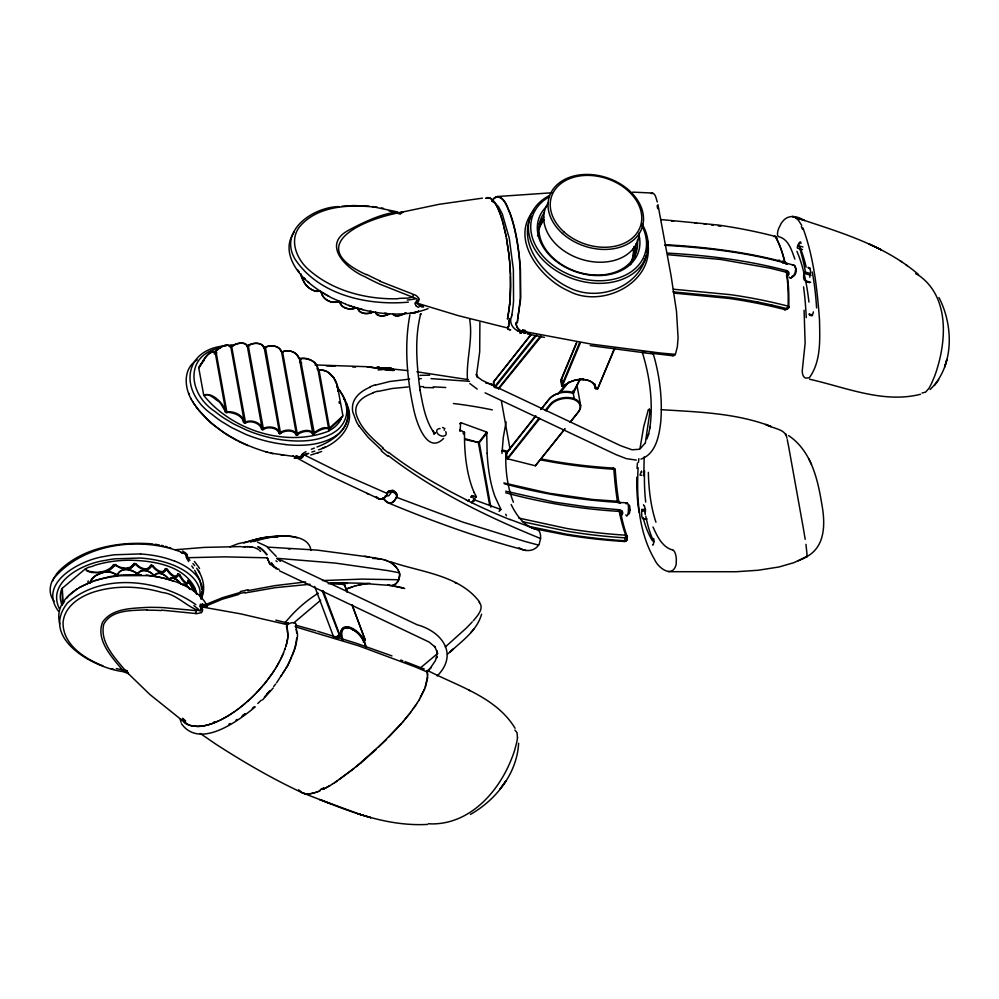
<?xml version="1.0" encoding="UTF-8"?>
<svg xmlns="http://www.w3.org/2000/svg" width="999" height="999" viewBox="0 0 999 999"><rect width="100%" height="100%" fill="white"/><g stroke="black" fill="none" stroke-linecap="round" stroke-linejoin="round"><path stroke-width="1.5" d="M573.064 398.339L574.263 399.263L572.739 399.138A16.009 10.052 -10.2 0 0 550.349 405.319L545.904 410.901M641.733 472.44L641.545 471.316M487.137 453.221L486.7 432.08L478.434 442.832L489.635 505.057M486.65 432.055L460.714 422.614L460.139 430.045L464.473 432.38L464.535 440.059A139.311 63.112 -76 0 0 473.976 492.182M568.693 382.005L560.164 392.932A16.608 10.427 -10.2 0 1 571.328 392.882A16.708 10.49 -10.2 0 1 573.326 393.506L579.57 380.444M244.655 423.077A1.286 0.937 15.9 0 0 245.604 423.039L231.693 346.653L231.019 347.24M195.292 592.419C196.553 590.322 194.78 592.707 196.353 592.357M348.014 413.911C347.989 422.877 342.982 431.431 335.389 436.113A76.249 51.436 32.1 0 1 332.205 438.037C317.907 445.529 301.124 446.191 285.364 444.617M337.724 420.666L342.832 415.996L337.487 421.865M297.415 637.15L297.54 633.716M501.973 453.434L503.296 437.462L506.093 421.853M647.015 249.101L646.79 252.11M644.168 456.905L643.818 475.911M262.462 429.782L263.511 429.645L248.264 345.654M638.099 467.669C636.488 498.851 638.536 532.08 654.645 559.627C657.916 567.482 671.753 578.446 675.936 565.309A5.869 2.235 84.1 0 0 676.198 564.323L676.323 558.653A8.429 3.084 84.4 0 0 672.677 549.987M282.792 351.748L282.792 351.748A9.978 7.28 13.6 0 1 298.514 357.979M201.81 591.708L201.286 595.741M279.995 432.555A10.152 6.231 -11.6 0 1 290.01 430.182A10.152 6.231 -11.6 0 1 296.403 434.365L296.528 435.364M517.47 737.474L517.045 732.667L514.897 730.032M645.129 512.962L645.217 514.585M188.611 581.218L186.526 583.478M287.974 635.876L286.963 625.424M287.949 636.276L286.888 625.299A5.107 2.522 52.5 0 1 286.75 624.575L240.684 613.861L201.598 606.893A3.034 1.898 -10.7 0 1 200.125 606.256A4.708 1.449 64.5 0 1 200.075 605.119L200.624 604.12M427.522 676.847L424.737 688.885L419.605 698.85M638.498 462.35L638.823 458.691M645.654 509.59L641.708 509.403L641.683 511.451A6.606 1.786 -86.8 0 0 642.944 518.668M509.84 303.771L510.464 275.874M510.002 303.796L510.814 285.989L510.114 268.943M200.2 596.865L199.937 590.384A73.064 39.898 -16.4 0 0 199.238 587.762C195.167 576.398 184.066 569.555 173.426 565.172A112.85 61.613 -16.4 0 0 140.072 558.029L114.96 558.816A74.538 40.697 -16.4 0 0 105.007 560.439C83.367 563.336 46.179 581.83 59.378 608.641M287.824 636.625L287.824 637.487M537.037 529.52A8.429 4.62 -84.8 0 1 540.559 538.536L539.21 544.143A5.869 3.297 -85.1 0 1 538.598 545.092C534.253 551.56 525.024 552.085 519.018 547.727M645.279 443.356L648.963 418.206A8.429 1.249 -80 0 0 649.412 409.215M337.949 391.146L337.712 387.512M337.862 390.809L337.437 385.664M247.989 345.691A10.14 6.331 -11.5 0 1 264.211 347.565L265.447 347.54L280.457 432.829L278.971 433.241L279.62 433.778M399.762 576.198L399.787 574.038M517.282 322.864L517.744 320.317M287.737 637.424L287.662 638.661M649.862 428.109C653.346 402.722 649.874 376.673 642.295 352.322M338.137 301.623L339.161 301.548A1.311 0.924 16.6 0 0 338.099 301.573C331.506 304.433 322.078 298.726 321.391 292.607A1.449 1.036 37.1 0 0 320.979 291.883M639.86 449.35L643.656 426.923L648.089 410.577A5.857 0.862 -79.1 0 1 648.401 409.827M517.095 322.49L520.554 299.937L520.467 269.905A154.695 52.51 -83.3 0 0 510.177 213.361M287.4 640.234L287.575 638.611M287.512 639.01L287.088 641.808M620.079 511.8L620.991 513.498A1.736 1.211 66.4 0 1 620.966 514.21L622.19 519.605A142.07 36.326 -87.9 0 0 627.31 537.012L626.798 539.885A145.842 37.288 -87.9 0 1 626.086 537.924M624.275 540.734A147.365 38.174 -87.7 0 0 624.55 541.483L625.786 535.277A140.634 36.439 -87.7 0 1 619.23 511.376L619.155 509.752L586.351 506.818L554.495 502.122L505.719 491.183M287.237 640.584L287 642.207M399.55 576.61L399.35 577.509M511.813 314.835L512.237 312.512A42.183 14.261 -83.4 0 0 513.561 300.512L513.374 269.48L509.278 238.324L502.31 214.011L498.376 206.531L494.068 202.422M635.389 254.258L635.888 243.881M625.274 540.921L625.287 540.846A2.01 1.036 13.6 0 0 626.76 540.397M341.134 631.705L341.046 632.205A16.871 8.866 49.9 0 0 341.034 635.302L337.987 637.911M409.927 314.747C403.946 346.154 407.03 378.758 413.811 409.777C416.158 421.278 426.885 455.494 443.593 438.449M648.376 435.04L650.124 426.885M203.846 395.342C208.079 392.545 213.649 398.077 217.282 400.599C221.478 401.91 224.126 411.825 225.649 410.539C222.665 402.984 212.325 391.795 203.709 395.217L198.801 368.144C202.747 362.137 207.105 351.885 214.91 351.598A9.89 2.835 -45.4 0 1 215.172 352.16L215.896 351.161L226.898 412.212C232.193 412.487 241.958 414.722 243.544 422.09A1.311 0.962 15.9 0 0 244.368 422.977M89.823 582.954L91.833 579.133L95.879 575.412M507.38 318.993L507.742 318.194M517.794 319.018L520.467 297.427L520.217 269.98A154.42 52.373 -83.3 0 0 509.952 213.536C507.23 207.867 504.27 195.567 495.741 197.153M286.913 642.17L286.725 643.381M508.004 317.045L507.829 317.819M646.291 255.282C638.861 288.162 596.903 302.372 568.431 287.325C544.005 275.474 517.832 244.693 530.894 216.371M507.467 318.619L507.829 317.07M511.401 316.758C508.429 323.826 514.697 331.73 522.09 331.518M87.9 582.017L88.199 580.869M90.06 582.929C92.632 571.378 110.165 574.188 113.237 565.172A1.611 1.299 10.6 0 1 114.323 564.522M286.526 644.155L286.638 643.344M286.538 643.731L286.426 644.542M163.337 571.416L166.096 568.556M286.338 644.517L285.876 646.478M117.158 574.6A1.611 1.274 9.5 0 1 115.772 574.263L115.584 574.075M286.126 645.292L285.901 646.066M507.217 327.884L458.291 315.647L417.132 303.159L418.494 304.782M294.33 649.637L294.655 648.601M399.375 577.996L398.751 579.782M481.58 614.21C477.023 630.556 462.2 640.883 450.299 651.748L453.509 648.963L447.49 654.183M336.613 422.627L330.107 428.496L329.408 427.734L319.018 370.005L319.655 369.942A9.416 7.143 46.4 0 1 320.954 369.705M634.477 257.467L634.977 255.869M647.002 438.873L648.651 433.766M285.414 647.614L284.99 649.15M108.903 570.754L115.784 564.835A1.449 1.174 12 0 0 114.96 564.497M668.269 571.69L736.038 571.74L758.241 570.242L779.033 566.97L793.868 562.662L807.229 556.406L805.968 544.318M294.006 650.674L293.294 652.734M201.136 598.888L202.472 592.807L202.11 587.037A76.249 41.483 -16.3 0 0 201.386 584.315C197.203 572.627 185.777 565.596 174.825 561.113M425.399 687.15L427.535 678.583L427.26 672.04A5.869 3.884 -54.9 0 0 426.948 671.078L426.798 670.804M116.084 574.45L116.096 574.4A1.374 1.124 -22.1 0 0 117.807 573.938C122.989 565.734 132.642 571.44 138.399 573.551A1.286 0.912 29.8 0 1 137.8 573.963M285.027 648.763L283.454 652.959M53.022 580.731L53.534 579.345M195.617 591.57L188.998 581.206M341.745 417.095L340.834 419.268M650.511 353.134L673.413 355.831L674.987 355.07A5.869 2.36 85.3 0 0 675.386 354.333L677.347 346.828L678.084 337.899L676.498 311.338L671.066 275.649L657.941 204.608M418.481 297.864C417.357 296.216 413.174 292.595 412.849 296.278C409.34 299.413 401.71 297.49 397.19 298.788C366.446 299.375 334.103 291.221 310.264 271.029C297.552 260.976 288.311 241.084 299.65 226.698C317.158 205.831 348.114 204.57 373.139 206.918M292.919 653.758L292.22 655.544M389.685 585.439A8.429 6.581 -66.8 0 0 398.713 579.757L399.65 574.013A5.869 4.645 -66.3 0 0 399.35 572.814L398.676 571.216M146.516 569.792L151.511 565.034M133.691 563.948L133.903 564.597L135.677 563.985A1.311 0.962 31.7 0 0 133.629 563.911C130.207 570.129 120.767 568.581 115.921 564.959M61.763 589.36L62.175 588.411L62.462 602.859M576.273 343.119L560.764 380.419L562.012 380.906M576.773 342.694L561.238 380.032L562.187 386.276L580.232 343.206M579.57 342.694L561.688 385.689L560.751 380.294L562.087 380.057M614.622 347.964L597.689 388.698L614.647 348.676M283.554 652.959L280.057 660.314M424.587 688.811L420.529 697.24M291.258 657.829L291.583 657.08M282.929 654.457L280.894 658.865M198.876 367.819L199.276 366.97M201.124 598.988C206.206 588.923 203.159 576.848 196.653 568.206M583.266 379.595L583.316 379.508A17.095 10.739 -10.2 0 0 579.82 379.508M290.921 658.591L290.234 660.089M539.185 223.951L543.781 217.02M113.212 565.234C107.842 572.439 94.942 574.113 86.638 570.317C83.641 567.107 92.757 567.045 94.218 565.496C105.794 561.863 117.957 560.252 130.057 560.202C153.721 560.814 184.041 565.247 195.379 588.935M289.885 660.839L289.148 662.312M598.176 388.274L597.527 388.786M63.162 603.821L63.586 602.984M54.171 577.946C83.904 543.356 139.91 536.088 181.031 552.022M117.919 573.926C121.441 567.382 131.668 568.319 136.201 573.451A1.311 0.937 29.5 0 0 137.525 573.975M648.401 409.827L649.425 409.153M420.854 313.649L420.329 314.722L420.741 313.811C414.285 338.736 416.82 365.159 420.055 390.397L419.855 389.185C422.702 403.896 424.962 419.667 433.703 432.255L432.567 430.819L434.24 432.567M288.786 663.049L287.25 665.958M387.587 493.494A4.87 2.96 -12.7 0 0 387.225 494.03C385.851 498.214 380.307 501.398 376.96 497.19M580.182 378.721L573.014 392.482L574.338 398.776M279.32 661.725L280.17 660.302M278.833 662.624L279.42 661.713M930.144 389.485C954.232 366.246 953.67 325.749 938.948 297.54M278.946 662.612L277.859 664.385M800.773 242.208A1.986 0.824 -70.3 0 0 799.375 242.844L797.851 245.554A1.998 0.837 -70.4 0 0 797.402 248.127L802.522 249.575M278.459 663.498L276.336 666.995M286.164 667.894L286.863 666.67M200.1 365.746C203.559 360.452 207.093 351.873 213.973 351.398A9.316 2.522 -45.1 0 1 214.236 351.773L215.147 352.172L225.712 410.889A1.374 0.937 64.4 0 0 226.885 412.162M491.945 201.199L494.243 198.102M531.093 334.603L493.344 382.192L530.644 334.94M494.28 387.113L534.253 336.825M54.908 576.523L55.32 575.811M276.96 666.108L277.46 665.247M64.036 602.147L64.523 601.323M418.643 700.474L419.755 698.913M492.032 201.024L493.256 199.226M275.824 667.844L276.448 666.97M284.752 670.317L283.279 672.689M275.924 667.819L274.762 669.53M418.781 700.549L416.595 703.721M293.207 233.654C281.356 252.31 297.153 274.226 312.35 285.539A77.622 53.197 29.7 0 0 321.004 291.696L331.356 297.714L345.791 304.208M274.875 669.505L273.689 671.203M541.508 459.065L554.07 461.338A425.374 267.12 -10.2 0 0 613.274 468.081A2.01 1.798 39.1 0 1 615.259 470.092A142.058 36.326 -87.9 0 0 617.732 494.68L618.693 501.361L592.245 499.45L548.963 493.219L503.871 482.942M597.652 388.761L595.554 388.499L597.452 388.586M274.338 670.341L272.59 672.851M55.707 575.199L57.455 572.739M54.421 577.26C49.563 583.841 48.314 593.531 53.496 600.299M416.745 703.796L413.311 708.516M281.019 676.161L281.78 675.012M273.264 672.002L269.38 677.397M415.671 705.394L412.175 710.089M272.153 673.626L267.819 679.482M644.805 443.456L640.709 448.214M293.544 233.142L294.255 232.155M539.073 418.106L507.105 458.666L535.377 465.784L564.622 429.071M411.014 711.65L412.325 710.164M934.465 385.527L938.748 379.757M276.586 682.816L287.874 665.384L294.917 648.676A34.94 23.252 -74.2 0 0 296.953 638.124M268.731 678.396L265.422 682.529M428.459 670.766L435.114 661.113L436.988 656.705L436.388 658.179L437.175 650.961L437.35 652.434L434.615 646.291L435.364 647.352L429.208 642.107L279.445 570.791M437.187 675.961C458.741 654.345 442.145 631.58 417.157 624.775L280.819 560.102M411.163 711.725L405.045 719.18M286.75 623.376L288.149 623.388M409.99 713.261L402.634 722.04M612.799 468.681L613.523 467.982L613.886 469.218A140.634 36.439 -87.7 0 0 617.457 501.486L618.181 502.347M267.145 680.469L264.61 683.528M275.624 684.078L273.676 686.538M286.663 623.126L288.236 623.201M459.815 423.838L460.439 423.064M460.327 423.414L460.951 422.639M459.59 430.557L460.127 429.932M460.064 431.318L460.589 430.644M494.867 387.624L536.638 335.189M463.049 433.254L464.123 431.98M540.709 335.764L498.289 388.549L498.951 388.723L497.939 388.399M463.536 434.003L464.547 432.729M498.788 388.711L541.171 336.563M487.112 432.829L479.233 442.719L464.81 438.636M468.206 500.636L468.756 499.962M470.916 497.24C472.539 491.845 480.307 503.096 473.926 492.27M535.464 416.221L506.106 453.071L507.08 453.708M540.796 409.528L548.801 399.488A16.596 10.427 -10.2 0 1 559.19 393.181L558.429 393.306A15.996 10.04 -10.2 0 0 549.238 399.15L541.246 409.19M468.044 501.073L469.105 499.737M471.241 497.065L472.302 495.729M535.901 415.884L506.368 453.534M471.54 502.584L472.19 501.56M473.214 500.274L476.098 496.915M558.041 394.018L566.046 383.978M471.715 502.659L472.34 501.873M472.952 501.098L474.2 499.537L472.003 495.879M545.292 410.302L549.737 404.72A16.608 10.427 -10.2 0 1 572.24 398.114A16.608 10.427 -10.2 0 1 578.483 411.9L570.441 422.003M473.638 501.61L474.887 500.037L500.849 509.502M507.105 458.366L507.629 458.928L539.685 418.706M499.075 511.351L500.574 509.465M569.992 422.34L578.046 412.225A16.009 10.052 -10.2 0 0 574.05 399.588L574.088 399.55M499.9 510.539L500.874 509.315L494.905 496.391A148.564 67.308 -76 0 1 487.15 453.209M565.072 428.746L535.377 465.784M284.69 623.014L291.808 614.947A148.376 102.023 -75.9 0 1 315.672 594.88L318.294 593.219M66.858 598.014L68.244 596.378M312.949 434.24L299.338 358.266C304.046 358.316 316.97 359.053 317.832 368.631L328.659 428.858L337.187 421.091M264.735 683.478L262.974 685.489M57.942 572.115C81.93 547.352 119.743 541.171 152.835 543.956M564.098 386.413L564.26 386.301A17.27 10.839 -10.2 0 1 582.517 379.445A17.27 10.839 -10.2 0 1 595.766 387.437M263.923 684.465L261.313 687.412M273.177 688.036L262.5 699.974M403.983 720.691L388.948 736.9M262.275 686.413L260.477 688.361M470.704 632.729L473.726 629.258M269.58 690.958L266.92 693.93M269.78 691.171L264.41 697.015M401.573 723.501L378.671 746.94M493.593 198.776L497.277 196.541L552.172 192.757M147.49 569.867L152.535 565.696L151.786 565.122M260.602 688.311L258.791 690.234M259.765 689.248L256.918 692.232M473.276 620.791C477.172 616.221 484.253 608.678 479.595 602.772M365.097 640.696C362.038 640.446 367.882 638.498 363.261 642.032M472.202 621.952L467.732 626.648A111.838 60.852 -63.7 0 1 465.921 628.446L445.279 646.99M305.944 451.623L303.309 453.246A4.708 2.11 -27.6 0 0 302.21 454.308A3.034 1.923 37.9 0 1 303.908 454.732L307.043 453.396M258.067 691.096L255.894 693.306M434.165 433.978L435.414 432.679M254.857 694.355L256.019 693.244M68.993 595.566L76.798 589.11M532.754 211.763C509.94 240.135 541.608 279.37 568.806 291.059C603.059 309.49 657.454 281.169 647.065 239.211M253.821 695.391L254.995 694.305M386.538 739.535L356.119 766.733M252.784 696.428L253.958 695.341M330.107 428.496L329.096 429.258M251.723 697.439L252.909 696.365M261.288 700.162L257.742 703.533M215.871 351.049L215.297 351.511M216.034 350.874C219.58 347.115 227.248 342.42 230.881 347.202L244.268 421.59L245.342 422.365M250.674 698.438L251.86 697.377M216.059 351.049C219.455 348.039 227.335 341.895 230.881 347.202M249.613 699.425L250.811 698.376M641.408 471.291L639.972 475.137L641.907 475.224M363.673 640.434L362.974 638.161M340.771 635.564L339.348 635.264L340.971 634.74A17.27 9.078 49.9 0 1 348.027 626.86A17.27 9.078 49.9 0 1 363.024 638.161M376.248 749.412L361.163 762.712M249.75 699.362L246.416 702.297M155.207 575.936L155.17 575.636A9.603 5.894 43.9 0 1 168.556 578.858M247.627 701.286L248.689 700.336M533.466 211.089L534.203 210.439M394.255 370.304L393.893 370.429M393.594 501.66L392.607 502.422A34.94 11.838 -82.7 0 1 388.574 502.934L385.626 500.961M246.553 702.235L243.182 705.032M150.899 566.096L151.898 566.146M252.31 708.328L254.133 706.768M494.305 198.114L495.704 197.04M245.479 703.159L242.095 705.918M85.352 568.856L62.3 588.249L63.037 602.934M107.392 571.128L113.699 565.846A1.374 1.149 -24.3 0 1 115.372 565.334M129.932 567.956L133.966 564.535L131.181 567.669L126.336 568.881L120.442 568.044L115.534 565.422M129.146 569.517L135.14 564.423M161.838 573.576L167.07 569.33L166.284 568.618M173.801 578.396L178.596 573.826M174.35 578.821L179.508 574.737L178.784 573.926M186.788 584.153L189.573 582.142M530.407 334.166L529.632 334.24M293.831 622.852L320.729 600.174M335.164 637.724L339.61 634.49L323.189 590.759M336.326 637.849L339.385 635.277L322.377 590.996M347.839 628.284L348.639 627.085A17.095 8.979 49.9 0 0 346.241 626.76M352.61 630.244L353.534 629.745L351.885 629.083M437.849 653.296L420.754 667.657L405.032 661.613M255.282 706.855C238.786 720.479 200.012 749.737 181.443 723.688M361.151 762.761L339.198 779.557M313.324 434.203C316.933 431.63 324.6 426.935 328.659 428.858M240.996 706.793L242.233 705.856M296.578 434.528L297.34 434.265L282.592 351.973L281.518 351.536A10.152 6.918 -1.3 0 0 275 346.278A10.152 6.918 -1.3 0 0 264.947 347.552M353.821 768.768L334.503 782.716M427.722 670.429L431.106 667.782M239.91 707.654L241.146 706.73M238.811 708.491L240.047 707.579M214.186 351.898L214.835 351.76M237.7 709.327L238.948 708.428M201.373 612.599L196.978 613.648L161.788 610.139M236.588 710.139L237.849 709.253M245.08 713.673L242.794 715.321M245.23 713.91L241.808 716.37M235.477 710.938L236.738 710.077M807.229 556.406C825.898 545.866 825.199 522.39 821.802 504.058C817.681 478.833 811.101 450.749 788.561 435.564M234.365 711.725L235.627 710.876M197.215 359.84C180.981 369.692 184.803 392.407 195.13 405.169C212.525 429.108 239.785 444.38 267.819 452.372M233.242 712.499L234.515 711.65M232.118 713.249L233.391 712.424M96.316 575.424L101.299 572.877L106.556 571.74L111.463 572.152L115.397 573.988L108.379 571.665L97.977 572.789L91.433 572.477L87.275 571.153L85.402 569.03M231.568 713.623L232.28 713.174M336.988 781.243L332.192 784.178M231.006 713.985L231.718 713.548M230.444 714.347L231.156 713.91M230.594 714.273L229.308 715.059M230.032 714.635L228.746 715.409M651.273 193.494C655.569 191.958 656.143 199.226 657.28 201.96M235.989 720.154L237.163 719.43M228.908 715.334L227.622 716.096M375.149 368.281L377.197 367.62M323.264 789.198L332.33 784.24M228.334 715.684L227.048 716.433M231.718 346.728L231.081 346.965M418.818 311.251L414.423 313.174L411.039 313.199M375.1 368.419L377.16 367.782M558.429 393.306L560.789 391.92A17.258 10.839 -10.2 0 1 571.54 392.045L573.339 392.52M393.781 370.267L392.794 370.492M226.486 716.77L227.21 716.358M485.714 198.239C489.672 195.829 493.381 200.362 495.304 203.371M225.911 717.095L226.636 716.695M330.057 785.626L323.401 789.272M265.147 347.739L264.273 347.727M786.076 264.198A1.973 1.411 47.7 0 1 784.989 262.387C748.164 252.26 705.843 246.903 666.196 244.767M79.246 587.549L93.094 581.056M225.349 717.419L226.074 717.02M418.494 311.201L416.97 312M224.775 717.744L225.499 717.344M224.201 718.056L224.937 717.669M400.512 213.249A11.963 8.267 13.2 0 1 400.849 212.912C387.912 210.202 362.025 222.964 348.102 230.507C321.129 245.279 347.39 269.605 365.122 276.835A172.74 124.625 22.6 0 0 380.057 284.265L416.783 298.813A1.748 1.548 -13.2 0 1 416.608 300.786A3.034 1.636 35.9 0 1 418.344 301.298A3.334 2.785 40.4 0 0 418.831 299.113M470.417 814.41C495.991 799.974 517.057 773.351 518.618 743.281M223.639 718.368L224.363 717.981M223.064 718.681L223.788 718.293M802.946 558.678L807.055 556.48L798.426 560.826M673.401 289.211L730.681 294.693A430.681 270.454 -10.2 0 1 788.111 306.181A1.986 0.949 -73.9 0 1 786.912 308.703L785.139 309.665A425.374 267.12 -10.2 0 0 728.658 298.376L673.801 293.082M787.062 308.179L786.95 308.241A2.01 1.648 58.4 0 1 785.127 309.678A1.986 0.949 -73.9 0 1 784.178 308.853M787.724 307.829L788.735 307.305A145.842 70.567 -73.7 0 0 788.049 281.918L786.75 272.34L770.092 268.169L720.903 259.478L667.994 254.72M328.746 431.106C286.189 447.752 232.28 430.619 203.771 395.467M223.227 718.606L220.754 719.867M228.883 724.15L230.082 723.526M206.893 605.644L222.327 599.2L238.649 594.467M222.078 719.205L219.605 720.441M486.201 198.264L490.459 198.302L494.892 202.747M809.265 314.086A1.998 1.061 -78.7 0 0 810.401 315.334L812.249 314.423A1.986 1.049 -78.8 0 0 813.311 311.863M618.618 501.286L618.656 501.273A8.729 2.235 -87.9 0 0 618.044 502.772M229.995 346.84L230.769 346.978M507.542 458.991L506.131 452.997L507.28 452.884M219.768 720.354L216.121 722.015M370.379 387.038C363.349 390.035 356.268 394.642 353.484 402.11A34.478 21.116 41.2 0 0 352.759 411.938L356.493 421.853A42.745 26.149 41.1 0 0 358.766 425.724M218.606 720.903L213.798 722.951M230.02 546.828L238.212 543.643L247.165 541.795M416.67 312.138L411.101 313.162M338.611 301.423C331.88 304.208 323.264 299.762 321.428 292.757M263.149 428.983L261.513 429.033A9.953 7.043 13.5 0 0 255.145 422.752A9.953 7.043 13.5 0 0 245.417 422.852M318.956 791.158L320.179 790.771M214.111 353.883L216.783 352.772M434.49 433.329L433.554 433.716L435.352 433.054M316.995 447.015C333.104 441.071 351.511 428.084 347.739 408.441A47.353 31.943 32.3 0 0 342.807 395.442L342.045 394.155A54.408 36.763 32.2 0 0 338.611 389.123M530.032 334.003L529.358 334.053M317.894 791.595L319.106 791.233M311.351 449.263L314.36 448.076M243.931 543.031L250.936 540.496M215.135 722.414L213.212 723.176M373.376 392.844C366.895 395.204 359.977 398.638 356.918 405.207A26.985 16.009 43.3 0 0 356.019 413.461C360.015 428.109 372.39 438.436 383.316 448.089M347.09 588.711L354.258 586.276M347.227 588.736L351.898 587.025M428.047 308.616C414.835 313.873 400.287 314.722 386.226 313.624A115.884 79.695 29.8 0 1 345.766 304.345M318.044 791.658L315.759 792.357M313.037 433.441C316.958 430.856 324.051 425.312 328.634 428.696M318.544 449.825C337.1 444.418 356.193 426.011 347.277 405.282M213.386 723.089L212.05 723.601M212.812 723.301L211.476 723.8M316.97 792.057L314.71 792.694M211.651 723.713L210.314 724.188M640.946 459.115C656.268 453.733 659.265 435.052 660.839 421.004C662.524 397.952 659.527 374.613 652.871 352.51M375.512 385.102L389.76 381.493L409.665 379.108M94.705 580.494L109.578 576.673A74.538 42.133 -15.1 0 1 119.58 575.249L122.065 575.024M211.064 723.913L209.728 724.362M314.797 451.123L311.825 452.035M343.169 584.865L344.468 584.328L330.681 583.266M920.504 394.268C883.291 403.746 845.541 387.287 809.602 379.233M209.141 724.55L209.902 724.287M208.566 724.712L209.328 724.462M220.354 347.902C184.565 354.42 187.537 393.906 215.185 411.638A74.538 50.4 32 0 0 223.389 417.732L233.267 423.738L247.09 430.332A112.85 76.311 32 0 0 285.926 440.297C301.236 441.933 317.545 441.183 331.443 433.928A73.064 49.413 32 0 0 334.49 432.08C343.181 426.71 348.514 416.108 346.278 405.931A44.331 29.97 32 0 0 341.621 393.768L340.921 392.57A51.324 34.715 32 0 0 336.763 386.675M354.121 586.251L356.418 585.651M314.86 792.756L311.601 793.456M207.979 724.874L208.741 724.637M246.678 345.604L247.215 346.054L246.678 345.604A9.965 5.445 -22.4 0 0 231.693 346.353M226.898 412.212C233.217 410.189 244.83 416.183 243.544 422.09M377.659 391.496L392.395 388.474L408.216 386.963M639.185 449.275L632.08 449.8L620.754 445.766L482.155 380.332L476.96 376.486L477.759 377.56L476.348 374.213L476.473 375.449L479.707 351.81L479.895 322.415M207.405 725.037L208.167 724.799M240.085 592.507L222.552 597.664L208.267 603.483A42.745 18.956 -22.2 0 0 205.507 604.807M356.281 585.626L363.049 584.153M206.818 725.187L207.58 724.949M282.48 352.048L281.805 351.96M482.392 198.152L439.098 204.308L400.137 212.525C362.525 219.343 303.159 245.854 366.383 274.7M313.811 793.056L310.589 793.631M629.932 509.989L628.483 510.014M206.244 725.324L207.005 725.099M400.137 212.525L403.034 212.063M205.657 725.461L206.418 725.249M358.466 585.064L365.284 583.791M247.802 590.684L274.75 585.664L305.632 581.93M244.905 593.006L275.15 587.674L310.052 584.278M205.844 725.374L204.495 725.711M368.044 366.858L389.573 370.329M205.257 725.511L203.921 725.823M378.184 369.955L382.692 369.593M203.346 725.923L204.108 725.736M202.76 726.023L203.534 725.836M368.281 367.045L370.879 367.22M154.208 575.923L153.559 575.374L155.22 575.649M202.697 605.769L201.598 606.893M202.185 726.111L202.959 725.936M226.436 345.716C183.429 348.401 178.134 391.021 212.537 414.785A77.622 52.647 32.3 0 0 221.054 421.166L231.281 427.41L245.504 434.253A115.884 78.322 32.2 0 0 285.327 444.455M241.895 546.99L246.129 546.565M339.023 206.606C313.436 206.93 278.359 230.507 294.93 258.978C318.669 295.142 367.794 305.856 408.354 302.148M215.322 353.396L216.533 353.221M318.319 291.321C314.772 292.12 306.643 287.575 304.208 282.505M201.611 726.186L202.385 726.023M365.147 583.766L367.545 583.491M309.603 793.755L310.739 793.693M248.214 345.504A9.59 6.006 -12 0 1 263.524 347.202L264.198 347.64M250.899 547.14L252.11 547.002M201.036 726.248L201.81 726.098M393.294 370.367L392.644 370.417A25.375 7.53 16.8 0 1 389.398 370.179M229.995 346.066L233.354 345.704M175.487 549.737L204.171 547.402L240.834 546.565M200.474 726.31L201.236 726.173M228.709 345.429L231.019 345.192M252.248 546.803L249.388 546.815M341.92 206.256L353.758 205.557L369.006 206.219M367.407 583.466L369.667 583.254M199.9 726.36L200.662 726.223M244.181 546.928L248.214 546.565M318.506 291.333C309.727 291.496 303.246 283.254 301.261 275.399M309.74 793.83L307.667 793.868M199.325 726.41L200.087 726.285M322.415 580.581L361.925 579.108L398.613 579.745M123.314 574.912L141.359 574.812M198.751 726.435L199.525 726.323M320.404 369.78L322.09 369.805M188.661 561.613L187.088 558.953A4.708 1.261 61 0 1 186.413 557.43A3.034 1.449 -20.1 0 0 187.775 557.704L224.65 556.855L266.583 557.804M198.951 726.348L197.615 726.473M427.56 824.412C390.072 826.548 353.896 813.436 319.717 799.512L360.776 814.672M308.766 793.905L306.718 793.843M296.74 435.377L297.889 435.002L297.352 434.315M418.718 378.696L421.341 378.633M497.527 196.528C505.157 197.814 507.38 207.405 510.202 213.311M320.966 369.767L327.547 371.815L333.903 378.034M198.389 726.373L197.053 726.473M328.209 583.691L347.477 583.379M315.035 364.935L369.205 366.783M147.078 609.765C132.467 610.751 111.726 609.128 103.746 624.238C99.575 642.32 114.885 657.779 125.362 670.604M421.665 306.343L419.43 306.243M419.655 386.625L423.539 386.625M372.664 558.429L374.35 558.466M247.327 546.753L250.274 546.715M431.044 378.621L469.518 381.331M197.253 726.385L191.221 725.749A35.202 23.901 -72.1 0 1 185.327 723.313M326.361 365.896L335.065 366.133M374.213 558.429L375.886 558.516M433.166 386.838L445.779 387.512M293.506 456.406L271.116 453.171M267.794 547.115L317.17 550.112L369.43 557.067M196.691 726.373L191.433 725.661A34.953 23.589 -74.6 0 1 185.652 723.051M378.921 367.607L407.654 370.604M288.149 548.851L290.16 548.938M493.756 381.468L494.43 387.2M632.717 192.133L652.747 193.057M636.263 460.064L626.361 458.666L615.983 454.62L485.077 392.819M641.72 510.976L645.666 511.163M645.466 519.443L643.144 518.706L647.065 518.881M365.946 583.653L389.548 585.389A8.429 6.581 -66.8 0 0 398.576 579.732M140.584 553.908L114.685 554.77A77.622 42.47 -16.7 0 0 104.333 556.468C81.069 559.79 36.901 582.717 58.579 611.301M379.133 367.782L388.549 368.768M627.21 502.847C585.726 501.011 544.467 494.605 504.383 483.766M181.319 552.634L184.665 553.209M276.96 558.304L335.364 563.086L387.774 570.604A769.03 365.746 -20.6 0 1 399.35 572.814M661.326 409.69C696.403 411.888 732.242 412.887 765.771 424.5C771.303 428.059 783.378 428.871 785.763 435.052M618.693 502.372L620.142 502.497M423.339 305.806L421.928 305.682M352.622 366.945L355.557 367.12M247.277 345.479L249.675 345.642M375.749 558.491L377.41 558.628M660.863 219.543L718.144 225.037A430.681 270.454 -10.2 0 1 775.574 236.513A1.948 1.511 -25.2 0 1 776.36 238.599A145.704 70.492 -73.7 0 1 784.964 262.387M667.969 253.147C707.916 255.357 747.839 260.339 786.575 270.604A1.973 0.949 -73.9 0 0 786.4 272.14A147.365 70.892 -73.9 0 1 788.099 306.144M672.964 291.87L729.957 297.34A428.259 268.931 -10.2 0 1 786.912 308.716M384.503 313.199L386.95 313.374M671.678 221.079L673.613 221.216M664.61 245.279C705.818 247.677 747.202 252.36 787.025 263.536M299.6 456.955L295.654 456.068M146.678 575.599L120.567 575.699A77.622 43.781 -14.7 0 0 110.14 577.172C87.75 580.369 52.26 596.091 59.815 624.025M784.939 262.25L785.064 262.25A8.729 4.221 -73.7 0 0 784.715 262.4M305.819 793.768L306.868 793.905M279.795 433.803L280.919 433.554L280.482 432.929M389.335 370.304L371.703 367.232M510.639 329.907L507.829 329.171M694.667 222.989L696.565 223.189M383.541 367.944L388.524 368.581M377.272 558.591L381.843 559.253M653.109 353.946L590.247 345.592M704.083 224.038L705.956 224.263M281.181 454.995L283.654 455.294M510.027 329.845L508.004 328.996M416.895 371.79L468.194 379.645M372.09 206.556L397.177 211.863A3.034 1.523 77 0 0 398.838 212.824M922.052 392.982L925.611 392.132L928.995 388.236A34.977 21.978 -59.5 0 0 932.005 382.38L934.577 376.286A78.322 49.213 -59.5 0 0 937.599 367.145C946.503 337.187 947.989 297.764 920.628 276.698A76.224 47.89 -59.5 0 0 916.158 273.963L915.696 273.751M711.538 224.975L713.386 225.225M643.006 352.085L645.504 352.447M378.921 558.778L380.407 558.99M322.178 369.842C330.419 371.378 336.401 379.445 337.674 387.35L342.882 415.572M517.32 330.744L522.002 331.556M375.187 206.955L377.247 207.268M155.045 544.255L159.328 544.954M305.969 793.83L304.046 793.431M279.121 569.368L275.662 568.531M489.96 384.315L492.32 384.727M300.437 457.43L296.516 456.043M358.092 308.716L357.754 308.504A10.14 6.481 -9.2 0 0 373.401 311.825A9.603 6.169 -9 0 1 358.416 309.215M364.71 556.256L380.269 558.965M392.682 585.926L403.633 588.099L395.067 586.188M181.231 552.622L184.241 553.458M185.702 723.226L149.9 694.517L126.536 671.89A3.034 2.21 -43.6 0 0 124.013 671.74C94.643 668.431 39.173 638.598 67.433 603.021C102.385 572.09 159.852 579.258 195.829 604.62M492.982 202.085L493.856 202.335M381.381 207.967L383.454 208.366M540.621 459.902L554.92 462.512A424.275 266.433 -10.2 0 0 613.886 469.23A2.048 0.624 -16.6 0 1 615.197 469.63M672.677 550.012C662.2 547.265 657.105 536.051 653.021 527.01M527.422 333.928L544.43 337.375M485.689 382.954L494.33 384.702M519.617 330.644L591.583 344.143L659.74 352.947A769.03 554.832 22.6 0 0 675.386 354.32M371.116 367.27L371.865 367.445M381.705 559.228L383.291 559.577M535.464 528.933L564.323 534.64A430.681 270.454 -10.2 0 0 624.537 541.495A1.948 1.561 -26.3 0 0 626.76 539.885M161.401 545.379L163.424 545.841M305.082 793.693L303.184 793.156C272.977 779.183 244.143 762.412 216.196 744.38L200.287 733.503M273.064 453.671L265.996 451.898M531.918 528.109L533.691 528.521M277.385 568.693L274.176 567.245L269.093 562.974M643.768 505.531L643.456 504.82M424.15 669.043L420.641 667.644M528.096 526.211L565.596 533.978A428.259 268.931 -10.2 0 0 625.299 540.771M275.849 620.142L288.686 623.314M495.904 387.887L496.853 388.124M464.597 439.46L479.27 442.682L490.871 507.217M501.773 450.824L507.055 452.147M522.315 521.665L566.62 531.143A425.374 267.12 -10.2 0 0 625.836 537.887A2.01 0.899 13.9 0 0 627.26 537M502.759 450.112L508.004 451.423M505.644 492.794C542.757 502.797 580.856 509.128 619.23 511.376A1.523 1.486 75.5 0 1 620.092 511.788M518.918 518.106L566.783 528.471A424.275 266.433 -10.2 0 0 625.761 535.189A2.048 1.648 -19.9 0 1 627.297 537M264.073 347.727L263.699 347.54A112.887 76.336 32 0 1 265.384 347.764M111.139 668.681L113.886 669.417M525.037 333.204L520.217 331.231A9.141 6.981 -62.3 0 1 519.58 330.694L519.48 330.557M525.973 550.461C478.771 538.174 432.842 521.441 387.849 502.709M383.154 559.552L384.727 559.964M811.076 275.337L804.133 273.401A1.973 0.912 -74 0 0 804.257 271.815L809.465 273.264M525.174 333.391L519.63 330.694M390.646 561.763C420.329 572.19 458.891 574.737 479.408 601.76M296.154 625.312L316.171 630.856M802.946 246.978L797.851 245.554M810.676 282.28L805.469 280.819A1.973 0.949 -75.2 0 1 806.018 281.656L809.502 282.63M812.674 315.06L809.252 314.098M799.362 242.832L801.061 243.306M809.752 267.844L808.016 267.357A1.973 0.924 -73.6 0 0 808.566 268.032L810.301 268.531M810.401 315.347L812.1 315.834M165.397 546.341L167.308 546.878M387.575 584.777L389.685 585.414M317.719 631.318L357.018 643.506L391.933 655.893M257.492 542.157L266.471 546.266L276.273 556.406M262.2 429.707L261.526 429.095M384.59 559.939L387.562 560.963M314.373 433.666L300.424 359.066C306.268 356.231 316.296 361.263 317.744 368.544M401.698 587.512L404.657 588.511M918.518 274.55C882.754 243.731 836.163 231.244 792.394 216.446L804.432 220.492C796.54 215.509 787.462 214.298 781.93 222.39A5.857 2.048 -66.5 0 0 781.23 223.314L778.646 228.596A8.429 3.084 -66.5 0 0 778.77 236.713C788.686 239.123 791.757 250.749 794.892 259.141M169.168 547.464L170.979 548.089M413.511 294.405L379.945 281.268M376.211 496.815C379.395 501.535 385.626 498.738 386.988 494.13A5.107 3.084 -13.2 0 1 387.387 493.556L341.383 473.351L303.908 454.732M388.461 502.734L387.4 502.272M400.749 660.052L402.897 660.826M385.152 496.103L388.748 495.779L391.895 491.808A5.057 1.224 -77.2 0 1 393.381 490.834A4.97 4.72 -75.6 0 0 390.197 490.996A5.145 4.883 -78.8 0 1 393.506 490.571M442.569 427.422L444.967 428.721M386.014 560.402L388.936 561.575M204.907 606.093L206.231 606.73M379.233 499.001L326.885 474.363L293.069 455.856M331.855 804.282L302.335 792.806M102.872 665.809C84.778 658.728 62.662 644.655 63.062 622.627C64.311 606.393 80.032 596.341 94.193 591.895C116.159 585.052 140.097 586.076 162.038 592.457C176.848 593.806 187.425 607.829 200.424 611.013A1.748 1.374 65 0 0 200.861 609.078A3.034 1.174 -16.2 0 0 202.298 609.278M509.89 519.405L537.025 529.557C524.537 526.835 516.408 515.384 511.163 504.532M396.628 497.352L462.537 522.002L524.4 541.283A769.03 486.638 38.5 0 0 538.598 545.092M540.596 538.548C486.95 516.708 434.228 491.008 388.174 455.532M474.825 500.024L474.213 499.575M247.902 445.666L238.286 441.221M202.497 604.258L203.646 604.882M338.112 300.999L341.621 302.535M366.745 493.381L369.018 494.393M181.269 584.028C191.833 588.723 202.422 595.641 207.392 606.493M455.094 582.604L456.955 583.453M427.859 670.641C458.329 686.375 496.366 697.19 515.072 728.283M530.007 333.716L528.583 333.167L529.994 333.816M281.443 351.823L281.481 351.473M299.538 362L301.735 363.099M465.946 499.6C438.936 486.014 412.512 470.954 388.611 452.36M388.798 561.55L390.272 562.275M301.511 792.382L302.485 792.869M236.925 440.522L226.186 434.353M352.235 629.258L353.159 629.782M123.913 671.64L126.773 673.014L126.161 671.94A3.034 1.523 -28.4 0 1 127.51 672.202L128.421 673.963M468.793 690.122L469.905 690.721M477.185 389.073L469.83 383.516M325.574 294.505L327.797 295.804M795.004 217.282L798.401 220.18L801.722 225.399M390.134 562.237L394.006 564.885M900.399 260.976L901.61 261.726M322.29 292.495L324.463 293.856M300.724 791.87L301.661 792.444M387.15 502.322L385.377 500.724M224.95 433.554L210.702 422.852L198.714 410.464M280.532 560.938L278.221 559.253M416.021 305.282L415.109 304.046A4.708 2.335 -30.5 0 1 415.272 303.009A3.034 2.185 23.3 0 1 417.132 303.159M906.193 264.922L907.379 265.746M391.433 563.024L396.178 567.107M279.995 560.951L279.221 560.377M185.689 722.976L184.066 721.877M277.435 558.99L277.223 558.828A9.141 0.649 36.5 0 0 276.711 558.441M300.874 791.945L299.263 790.584M185.452 722.789L184.303 721.802M299.7 358.816L299.737 358.841A1.324 0.949 17.6 0 0 300.936 358.941M204.645 605.631L206.006 606.98A57.53 25.462 -54.4 0 1 206.381 607.217M381.755 450.262L368.194 437.45L358.816 425.711M259.765 550.611L260.539 551.398M394.268 370.105L393.718 369.78A5.882 1.948 12.6 0 0 391.471 369.168M307.792 281.493L309.028 282.617M300.125 791.345L298.589 789.797M385.464 500.986L384.89 500.224M189.935 560.364L187.775 557.704M304.258 278.022L305.407 279.196M785.876 433.891L786.987 438.211M385.214 500.736L384.64 499.962M394.992 565.909L397.152 568.369M122.577 670.167C112.05 657.217 95.592 640.371 102.522 622.252C112.113 608.066 131.943 608.416 147.24 607.392A172.74 108.479 -10.2 0 1 163.499 607.629L196.578 610.676A3.034 1.111 -82.9 0 0 195.879 613.536M192.957 563.573L194.668 565.596M384.727 500.212L383.928 499.113M384.49 499.937L383.691 498.801M338.324 390.297L339.036 391.146M53.934 600.899L54.433 601.523M193.856 590.884L188.574 581.93M197.939 409.49L195.754 406.493M383.766 499.05L382.992 497.852M583.129 379.608L582.954 378.783M383.541 498.738L383.079 498.089M191.746 565.996L193.356 568.269M297.552 269.68L299.213 272.053M270.492 564.447L268.107 560.114M299.313 358.191L299.001 357.992A1.286 0.924 17.1 0 0 299.35 358.653M426.623 670.541L427.097 671.141A5.869 3.884 -54.9 0 1 427.41 672.102L427.709 675.274M339.71 302.21L340.184 302.485A1.311 0.924 16.6 0 0 339.997 302.173M270.492 564.622L268.057 560.027M362.262 638.598L363.137 639.997M194.693 570.242L199.85 580.019L201.81 589.298M333.866 378.146L337.212 385.339M195.067 405.482L193.769 403.459M397.015 568.344L398.027 569.755M304.27 282.417L301.498 276.785M495.117 203.197L495.704 204.021M495.516 203.846L496.091 204.683M343.856 398.289L344.53 399.438M192.595 401.436L193.169 402.447M495.916 204.52L496.491 205.382M806.755 556.068L806.855 556.218A34.977 1.861 82.3 0 0 807.242 556.493M564.06 386.363L563.898 385.564M496.303 205.22L496.865 206.106M397.889 569.717L399.488 572.852M496.69 205.931L497.252 206.843M344.006 398.663L344.568 399.762M497.065 206.681L497.602 207.58M191.021 398.389L191.521 399.4M808.715 458.578L811.488 464.41M497.427 207.417L498.314 209.103M497.777 208.167L498.988 210.702M346.303 402.934L346.815 404.096M498.476 209.728L499.325 211.526M802.959 228.022C813.798 257.367 817.182 288.961 819.517 319.98C819.804 339.148 821.29 360.664 809.764 377.135A5.869 3.422 -83.6 0 1 809.028 377.809L805.544 378.097A8.429 4.895 -82.5 0 1 802.484 368.494L805.132 343.181L804.083 310.239M61.376 603.384L62.163 605.344M499.15 211.363L500.324 214.136M203.846 604.894L204.67 607.042M499.475 212.2L500.986 216.021M195.866 591.146L196.828 593.868M343.731 582.529L347.227 591.845M352.147 604.944L365.297 640.284L352.172 605.369M343.668 582.742L347.252 592.27M314.673 586.425L333.803 637.399M346.016 403.097L346.416 404.22M188.948 393.306L189.31 394.318M500.474 214.91L501.298 216.995M501.123 216.833L502.235 219.98M639.01 236.925L639.472 238.411M501.448 217.819L502.534 221.004M301.423 276.536L300.874 274.163M502.372 220.854L503.658 225.1M180.195 719.218L181.056 722.327M467.47 379.782C466.021 359.865 473.189 339.41 469.605 319.031M502.934 222.877L506.143 236.101M782.429 261.126L782.979 263.311M504.033 227.073L506.793 239.598M347.078 406.456L347.739 409.74M301.198 275.137L301.024 274.213M787.274 439.66L788.386 445.279A110.764 5.882 82.3 0 1 788.76 447.24L803.221 527.622A111.838 5.932 82.3 0 1 803.633 530.007L805.182 539.335M506.418 238.299L508.966 254.383M594.692 383.678L595.629 388.648L595.691 387.437M594.467 384.553L595.516 388.511L595.017 387.15A16.671 10.465 -10.2 0 0 585.389 379.695M580.631 405.582L576.947 385.127M573.151 390.497L573.638 393.206M564.51 385.002C565.521 387.874 558.891 385.439 564.697 385.989A16.671 10.465 -10.2 0 1 579.695 379.42A16.496 10.352 -10.2 0 1 583.079 379.433A16.571 10.402 -10.2 0 1 585.339 379.707M501.423 401.198L510.077 449.3M339.036 401.785L339.31 403.296M342.769 640.197L342.008 635.963A16.009 8.404 49.9 0 1 351.723 628.908A16.009 8.404 49.9 0 1 365.909 646.728M341.933 640.322L341.171 636.088A16.596 8.716 49.9 0 1 348.614 627.884L348.713 627.896A16.546 8.691 49.9 0 1 350.137 628.321M281.518 351.573L296.416 434.39M264.186 347.565L279.495 432.767M247.277 346.004L262.125 428.534A10.465 7.405 12.1 0 0 255.419 421.953A10.465 7.405 12.1 0 0 245.13 422.165M506.83 240.659L509.253 256.968M508.941 255.557L509.765 262.25M509.228 258.167L509.989 264.935M509.715 263.486L510.189 267.657M396.953 494.817L396.978 495.329A4.171 3.084 66.7 0 1 396.765 496.54A4.92 1.399 -79.2 0 1 396.453 497.277M509.927 266.196L510.576 274.563M479.008 602.372A34.977 19.031 -63.7 0 1 479.632 602.697M248.788 541.508A48.901 21.441 -22.6 0 1 277.41 536.488M248.526 541.633A46.878 20.554 -22.6 0 1 266.471 537.325M270.417 536.938A46.878 20.554 -22.6 0 1 277.71 536.913M286.376 626.897A5.057 2.722 -19.8 0 1 292.657 622.664A5.057 2.722 -19.8 0 1 295.242 626.323A4.92 3.059 -78.6 0 1 295.479 626.823M422.502 668.843A8.429 5.569 -56.1 0 1 423.663 668.955M323.688 788.174A120.767 50.387 -60 0 1 320.479 789.747M517.532 737.487A34.977 25.425 -80.9 0 1 516.321 743.968L514.597 750.424A78.322 56.943 -80.9 0 1 511.226 759.602C498.389 791.87 470.691 822.989 433.678 823.9A76.224 55.42 -80.9 0 1 428.471 823.7M197.727 565.734A57.53 27.485 23.9 0 1 199.55 568.506M194.368 561.488A25.375 7.78 35.1 0 1 197.303 565.384M187.924 557.804A8.816 2.935 59.2 0 1 187.325 555.656M187.175 555.506A3.034 2.135 -15.1 0 1 185.602 554.807A1.748 0.687 25.6 0 0 184.203 553.608M185.964 553.746A3.334 2.323 4.7 0 1 187.238 555.506M182.517 550.961A107.904 54.533 -26.6 0 1 186.776 554.045M186.538 557.517A11.951 3.197 61.3 0 1 185.752 554.957M198.439 570.529A59.603 18.706 39.5 0 1 199.625 572.614M188.124 559.353A23.002 0.974 52.6 0 1 186.95 557.854M140.534 553.983A115.884 63.149 -16.5 0 1 174.688 561.226M240.334 591.558A150.062 65.559 -22.2 0 1 248.139 589.735M238.873 593.743A147.939 67.308 -23.7 0 1 245.18 592.282M330.719 583.129A483.853 227.435 -24.5 0 1 366.109 583.478M187.824 580.981A10.49 3.047 61.4 0 1 185.24 583.054A10.49 3.047 61.4 0 1 179.121 575.049M177.822 574.363A10.152 4.321 55 0 1 173.851 576.673A10.152 4.321 55 0 1 166.696 569.692M165.335 569.33A10.14 5.42 48.8 0 1 160.352 572.24A10.14 5.42 48.8 0 1 152.26 566.071M150.699 565.996A10.477 6.618 41.1 0 1 144.718 569.655A10.477 6.618 41.1 0 1 135.639 564.335M177.81 573.688A9.603 4.021 55.3 0 1 174.138 575.874A9.603 4.021 55.3 0 1 167.42 569.243M187.862 580.307A9.978 2.747 61.8 0 1 185.577 582.292A9.978 2.747 61.8 0 1 179.882 574.65M150.587 565.309A9.953 6.344 39.9 0 1 144.83 568.768A9.953 6.344 39.9 0 1 136.151 563.861M165.285 568.656A9.603 5.132 48.4 0 1 160.552 571.391A9.603 5.132 48.4 0 1 152.884 565.609M195.205 588.998A58.054 31.693 -16.4 0 1 196.353 593.993M61.538 603.321A58.404 31.881 -16.4 0 1 61.588 589.373M275.836 567.807A17.195 11.801 -84.5 0 1 271.716 563.061M184.803 553.146A4.096 2.585 11.7 0 1 186.001 553.746M275.824 568.069A17.32 11.776 -84.3 0 1 271.74 563.211M257.904 546.753A17.82 4.97 57.3 0 1 266.933 554.457M277.148 561.613A13.824 4.083 38.8 0 1 275.974 560.814M250.262 546.803A37.075 25 -74.4 0 1 258.866 549.837M258.217 547.215A17.483 4.483 56.1 0 1 266.795 554.832M250.424 542.082A59.291 25.986 -22.6 0 1 297.14 537.837M253.758 541.558A61.314 26.873 -22.6 0 1 310.864 550.424M365.921 646.965A16.633 8.741 49.9 0 0 348.614 627.872L348.401 627.822A16.496 8.666 49.9 0 0 346.116 627.609A16.583 8.716 49.9 0 0 341.146 631.705M145.991 575.149A112.85 63.786 -15.1 0 1 172.752 580.968M202.522 606.818A25.375 11.114 -70.9 0 1 204.857 606.281M202.46 609.34A8.816 3.122 61.1 0 1 201.736 607.005M202.385 609.265A3.334 2.96 17.3 0 1 202.135 611.625A4.096 3.596 32.3 0 1 201.423 612.537M146.978 610.164A174.9 104.845 -8.6 0 1 161.638 610.539M127.61 672.19A8.804 5.669 37.6 0 1 126.985 670.779M193.868 605.581A107.904 63.624 -4.1 0 1 199.076 609.815M201.011 609.153A11.951 3.609 64.3 0 1 200.25 606.368M126.948 670.591A109.815 69.193 -10.4 0 1 116.321 668.568M126.236 671.927A11.963 8.142 31.9 0 1 125.724 670.766M203.796 604.407A59.603 22.652 -73.2 0 1 204.92 604.757M200.924 605.506A23.002 7.468 85.3 0 1 202.447 603.896M146.778 575.461A115.884 65.622 -14.9 0 1 181.306 584.003M427.26 672.04A769.03 482.917 -10.2 0 0 414.81 666.733L358.629 645.829L295.791 626.935A5.182 3.172 -78.9 0 0 295.529 626.136M323.551 788.111A120.767 50.387 -60 0 1 320.329 789.685M182.367 584.278A10.502 4.196 57.9 0 1 189.473 588.848M169.193 579.045A10.152 5.195 51.3 0 1 179.932 582.892M154.445 575.599A10.14 6.181 44.2 0 1 168.269 578.796M137.762 573.563A10.465 7.318 34.3 0 1 153.858 575.499M169.793 579.582A9.603 4.908 51.8 0 1 180.969 583.916M118.357 573.963A1.449 1.136 10.3 0 1 117.757 574.45M182.692 584.74A9.99 3.896 58.9 0 1 189.822 588.898M138.461 573.588A9.953 7.055 33.4 0 1 153.809 575.249M286.001 623.501A4.046 0.949 54.6 0 1 287.063 624.075M296.166 628.383A22.403 14.86 -74.5 0 1 296.915 632.941M296.204 629.52A22.203 14.823 -74.2 0 1 296.691 632.954M296.691 638.124A34.728 23.164 -74.2 0 1 294.58 648.576M214.698 721.815A98.002 65.984 -74.3 0 1 213.674 722.152M286.101 623.738A3.834 0.937 54.6 0 1 287.1 624.175M287.025 625.449A4.87 2.435 52 0 1 286.838 624.75M185.265 721.041A21.329 14.573 -9.3 0 1 182.442 718.468M185.639 720.878A21.116 14.423 -7.3 0 1 182.829 718.368M637.037 468.469A120.767 45.579 -77.2 0 1 637.412 463.037M655.943 522.202A147.203 66.196 -77 0 1 648.363 472.34M653.92 541.995A143.032 63.499 -77.5 0 1 645.791 516.271M645.704 502.072A136.9 58.504 -77 0 1 644.555 470.616M653.596 538.498A1.998 0.649 88.6 0 1 653.87 541.183L653.408 544.08A1.986 0.649 88.8 0 1 652.509 544.78M652.447 540.809A136.9 63.337 -75.3 0 1 643.094 517.519M639.135 512.375A143.032 67.158 -74.8 0 1 636.825 477.197M643.88 505.556A6.606 1.761 -87.6 0 1 645.179 512.737M371.765 311.476A112.85 77.572 30 0 1 370.005 311.139M362.899 309.578A112.85 77.572 30 0 1 348.726 305.319M321.203 291.808A74.538 51.236 30 0 1 319.767 290.871M421.89 305.831A25.375 17.657 -80.8 0 1 418.593 304.508M417.22 303.147A8.816 4.633 -26 0 1 418.481 301.323M380.107 280.944A174.9 121.004 22 0 1 366.583 274.4M415.372 298.863A107.904 71.878 17.8 0 1 407.255 300.062M415.347 302.984A11.951 5.869 -30.5 0 1 416.733 300.786M389.123 210.989A109.815 79.495 22.7 0 1 400.474 214.211M401.785 213.287A3.034 2.06 46.6 0 1 400.799 212.887M423.638 306.993A59.603 38.624 -78.1 0 1 421.59 306.893M418.756 307.392A23.002 13.199 -53.2 0 1 415.759 305.607M672.652 355.607A8.429 3.384 86.3 0 1 671.977 355.207M657.105 205.819A120.767 14.223 88.6 0 1 657.729 208.679M519.942 330.319A13.824 10.752 -28.5 0 1 516.221 323.052M788.111 306.181A1.948 0.737 -1.7 0 1 788.611 307.267M774.25 236.775A1.986 0.949 -73.9 0 1 775.561 236.538A147.365 70.892 -73.9 0 1 784.615 262.188A1.973 0.949 -73.9 0 0 785.189 262.874L793.843 265.197A1.948 1.711 -75.7 0 1 795.067 267.257M788.723 307.305A2.01 1.573 55.2 0 1 786.912 308.666M779.12 259.902A140.634 67.645 -73.9 0 1 779.52 261.363M786.925 308.241A2.048 0.887 0.3 0 1 785.776 308.616M786.675 276.224A8.729 4.221 -73.7 0 0 787.312 275.399A1.986 1.011 33.1 0 1 788.598 274.55A3.134 2.71 -16.1 0 0 788.623 272.128M787.012 275.811A3.309 1.411 12.7 0 1 786.375 275.886M788.598 274.525A6.469 3.147 -73.5 0 1 787.249 275.974A1.998 1.498 51.7 0 0 786.7 275.936M786.425 263.786A3.134 0.949 -7.1 0 1 787.287 264.186M786.613 270.504A4.321 3.821 -65.2 0 1 788.498 272.203M792.494 265.372A6.606 3.259 -73 0 1 795.167 272.315A6.606 3.259 -73 0 1 789.073 277.073M792.394 276.398A2.023 1.773 -76.7 0 1 790.159 277.834M795.504 267.907A4.57 2.26 -72.8 0 1 795.604 273.439A4.57 2.26 -72.8 0 1 792.095 276.273M776.335 237.912A2.01 0.949 11.3 0 1 776.573 238.649M718.306 225.911A428.259 268.931 -10.2 0 1 720.754 226.273M756.493 302.11A424.275 266.433 -10.2 0 1 758.828 302.585M770.429 305.095A424.275 266.433 -10.2 0 1 772.726 305.632M405.656 312.787A10.49 5.157 -29 0 1 392.869 314.26M389.435 313.861A10.152 5.882 -19.1 0 1 375.299 312.163M355.819 307.879A10.477 7.18 2.2 0 1 339.785 302.272M320.179 291.233A1.374 0.887 64.3 0 1 321.016 292.382M389.56 313.873A9.603 5.532 -19.6 0 1 375.974 312.3M405.894 312.762A9.978 4.833 -29.9 0 1 393.456 314.21M355.969 307.867A9.953 6.918 3.4 0 1 340.297 302.56M634.802 252.897A148.376 47.203 -84.5 0 1 635.152 254.57M644.417 259.24A149.438 43.606 -85.9 0 1 644.73 261.026M511.963 314.972A24.675 8.404 -83.4 0 1 511.538 316.933M519.83 332.804A17.195 0.887 1.5 0 1 521.241 332.842M418.469 297.952A4.096 3.534 28.1 0 1 418.881 299.113M520.079 332.954A17.32 0.824 1 0 1 521.403 332.979M528.521 333.416A11.851 2.872 22.3 0 1 527.097 333.129M526.76 332.255A25.774 8.879 29.6 0 1 524.025 331.481M507.929 328.659A6.731 1.936 -88.7 0 1 507.455 327.21M508.716 326.436A17.82 7.88 -66.6 0 1 509.765 318.806M509.552 303.808A37.075 12.475 -83.4 0 1 507.654 316.895M519.817 330.207A13.824 10.739 -29.1 0 1 516.033 322.665M525.611 330.569A18.244 4.008 21.5 0 1 522.564 329.695M509.715 303.846A36.913 12.413 -83.4 0 1 507.829 316.87M508.653 326.548A17.483 8.167 -65.7 0 1 509.49 319.18M508.091 328.559A6.469 1.948 -87.9 0 1 507.629 327.148M641.932 225.637A59.291 43.619 18.6 0 1 617.32 278.284A59.291 43.619 18.6 0 1 542.07 255.082A59.291 43.619 18.6 0 1 548.975 196.978M639.035 235.277A52.547 38.661 18.6 0 1 577.609 272.365A52.547 38.661 18.6 0 1 546.865 206.219M642.12 223.988A61.314 45.105 18.6 0 1 618.881 280.507A61.314 45.105 18.6 0 1 539.572 256.131A61.314 45.105 18.6 0 1 549.487 195.517M637.412 240.085A50.524 37.175 18.6 0 1 578.921 272.365A50.524 37.175 18.6 0 1 544.318 212.662M539.26 228.659A48.901 35.976 18.6 0 1 543.606 220.504M633.316 248.439A48.901 35.976 18.6 0 1 630.781 262.687M633.865 246.578A48.939 41.284 21.9 0 1 630.544 264.673M537.599 235.889A48.489 31.918 23.9 0 1 537.599 235.414M537.812 232.168A48.489 31.918 23.9 0 1 544.143 219.668M319.917 291.184A1.611 1.149 38.1 0 1 320.479 291.471M317.058 368.918A76.686 51.861 32 0 1 318.456 369.88M348.913 411.163A3.034 1.898 -10.2 0 1 348.201 410.939M347.277 410.015A3.034 1.898 -10.2 0 1 347.565 408.678M321.641 451.423A57.53 25.275 -5.4 0 1 317.67 452.934M318.281 452.485A25.375 5.532 -12.1 0 1 310.776 454.995M300.562 457.554A4.096 2.31 29.3 0 0 301.686 457.554A3.334 1.998 37.5 0 0 302.934 456.468A8.816 4.396 -24.5 0 1 304.021 454.732M300.986 456.331A3.034 2.423 24.1 0 1 302.959 456.481M301.723 457.979A107.904 73.139 44.4 0 1 294.193 458.266M301.086 456.306A11.951 5.37 -27.9 0 1 302.31 454.308M301.036 456.343A1.748 0.699 10 0 1 299.55 456.793M325.262 446.953A59.603 12.125 -16.3 0 1 322.165 448.326M306.019 454.57A23.002 2.835 -24.2 0 1 308.766 453.384M231.031 345.217A111.226 74.875 32 0 1 234.528 344.98M263.861 347.365A116.059 78.347 32.2 0 1 265.659 347.727M513.424 502.235A147.203 88.861 -63.5 0 1 505.894 451.648M396.99 496.928A5.182 1.449 -78.5 0 1 396.64 497.627M396.603 497.215A22.403 7.542 -82.5 0 1 393.594 501.548M419.942 375.387A454.42 292.332 46.9 0 1 429.67 375.212M370.167 386.775A150.062 92.47 42.6 0 1 375.287 384.79M387.762 456.168A150.062 90.921 41.2 0 1 381.268 450.861M453.434 403.496A477.197 261.775 36.3 0 1 492.32 409.865M423.976 387.525A453.346 272.165 40.7 0 1 433.591 387.762M373.189 392.595A147.939 88.399 40.9 0 1 377.46 391.221M388.311 452.859A147.939 92.67 42.4 0 1 382.979 448.576M509.89 519.58A483.853 310.477 42.9 0 1 465.921 499.812M621.003 514.235A8.729 2.235 -87.9 0 1 620.804 515.022M621.028 514.235A1.998 1.124 14.5 0 1 622.577 513.136A3.309 2.922 -6.7 0 0 621.753 510.739M619.18 509.602A4.52 4.321 -68.3 0 1 621.64 510.851M622.577 513.124A6.469 1.636 -88 0 1 622.04 514.797A1.986 1.623 27.9 0 0 620.866 515.134M621.878 514.747A3.134 1.261 7.4 0 1 620.479 515.109M626.123 503.946A6.606 1.611 -88.5 0 1 628.209 505.044A6.606 1.611 -88.5 0 1 627.996 513.736A6.606 1.611 -88.5 0 1 625.861 514.922M619.43 502.972A3.297 0.874 -11.8 0 1 620.604 503.071M628.883 504.932A4.57 1.111 -88.6 0 1 629.944 509.79A4.57 1.111 -88.6 0 1 628.533 513.986M619.904 503.009A1.998 1.686 31 0 1 618.718 501.361M506.443 515.759A142.695 85.102 -64.8 0 1 505.731 514.21M319.056 370.08A9.715 7.418 44.2 0 1 320.442 369.892M319.006 369.955A1.424 0.949 64.9 0 1 317.844 368.631M282.355 351.835A10.49 7.605 12.3 0 1 299.026 358.279M296.653 433.941A10.502 5.694 -21.2 0 1 312.762 433.391M262.824 428.683A10.14 6.756 -1.1 0 1 273.002 427.372A10.14 6.756 -1.1 0 1 279.47 432.667M231.543 346.528A10.477 5.769 -21.1 0 1 247.39 345.966M280.494 433.291A9.603 5.844 -11.8 0 1 289.935 431.056A9.603 5.844 -11.8 0 1 295.966 434.94M227.035 412.812A1.449 1.074 37.4 0 1 226.224 412.737M297.265 434.702A9.99 5.282 -21.9 0 1 312.412 433.978M263.199 429.395A9.603 6.406 -0.5 0 1 272.802 428.196A9.603 6.406 -0.5 0 1 278.946 433.229M317.869 369.155A1.461 1.061 38.4 0 1 317.482 368.419M265.247 347.352A9.603 6.568 -0.7 0 1 274.725 346.203A9.603 6.568 -0.7 0 1 280.831 351.248M319.668 369.967A1.636 1.186 39.5 0 1 318.369 369.593M225.662 412.412A1.611 1.186 38.4 0 1 224.85 411.313M340.996 419.38A58.054 39.261 32 0 1 328.634 430.969M199.126 366.87A58.404 39.498 32 0 1 204.333 360.264M387.187 494.03A5.057 3.434 26.1 0 1 392.083 491.858A5.057 3.434 26.1 0 1 396.74 496.491M396.753 495.267A3.846 2.835 66.4 0 1 396.591 496.391M367.22 366.895A5.644 4.046 75.7 0 1 368.044 366.908M393.406 490.959A5.12 4.633 32 0 1 397.04 494.742M386.638 493.681A4.046 2.373 -33.4 0 1 389.011 490.959M377.098 367.207A4.595 1.586 -1.6 0 1 379.333 367.282M388.336 367.682A21.391 9.715 13.8 0 1 391.62 368.281M391.508 368.981A6.294 2.248 13.1 0 1 393.881 369.618M396.441 497.14A22.203 7.53 -82.9 0 1 393.444 501.373L392.482 502.16A34.728 11.763 -82.8 0 1 388.474 502.672M377.06 367.395A4.97 1.623 -0.9 0 1 379.52 367.495M388.361 367.969A21.179 8.879 13.1 0 1 391.571 368.544M392.232 370.242A25.037 8.029 17.2 0 1 389.123 370.08M393.306 491.096A4.933 4.396 34.5 0 1 396.803 494.842M386.875 493.593A3.834 2.248 -32.7 0 1 389.086 491.096M367.682 367.145A5.519 3.984 69.5 0 1 368.294 367.22M639.21 232.929A48.901 35.976 18.6 0 1 580.506 258.991A48.901 35.976 18.6 0 1 548.089 203.047M445.679 431.643A5.057 3.434 26.1 0 1 443.431 436.126A5.057 3.434 26.1 0 1 436.988 432.567A5.057 3.434 26.1 0 1 440.084 428.546M444.018 429.895A5.057 3.434 26.1 0 1 444.418 430.207M801.348 226.586A120.767 38.299 -80.9 0 1 802.534 229.308M796.902 251.323A147.203 45.417 -85.7 0 1 808.94 302.085M812.224 271.978A143.032 45.267 -85.4 0 1 816.583 307.892M809.814 277.297A1.973 0.949 -74.9 0 1 809.964 275.761L810.114 275.187A6.606 3.097 -74.5 0 0 808.803 268.082M798.426 244.118A136.9 42.532 -84.2 0 1 806.143 267.095M803.558 286.863A136.9 38.624 -86.5 0 1 806.243 317.645M799.45 247.652A143.032 39.186 -86.9 0 1 805.694 273.364M805.356 280.806A6.606 3.172 -74.3 0 1 804.045 273.689M946.852 359.565L944.729 366.833L946.852 359.565M505.919 781.031L500.074 789.035L505.919 781.031M389.51 491.608L390.297 491.158L389.51 491.608M367.782 816.732L357.742 813.698L370.879 817.681L367.782 816.732M770.928 426.461L765.821 424.525L770.928 426.461M881.393 249.9L869.267 244.093L881.393 249.9M268.319 559.802A6.731 4.221 56.8 0 0 266.82 557.504A6.469 3.959 56.3 0 1 268.281 559.777M562.474 233.491A48.901 35.976 18.6 0 0 642.07 227.735A48.901 35.976 18.6 0 0 582.817 174.588A48.901 35.976 18.6 0 0 562.474 233.491M564.06 231.98A46.878 34.49 18.6 0 0 640.359 226.473A46.878 34.49 18.6 0 0 583.566 175.524A46.878 34.49 18.6 0 0 564.06 231.98"/></g></svg>
